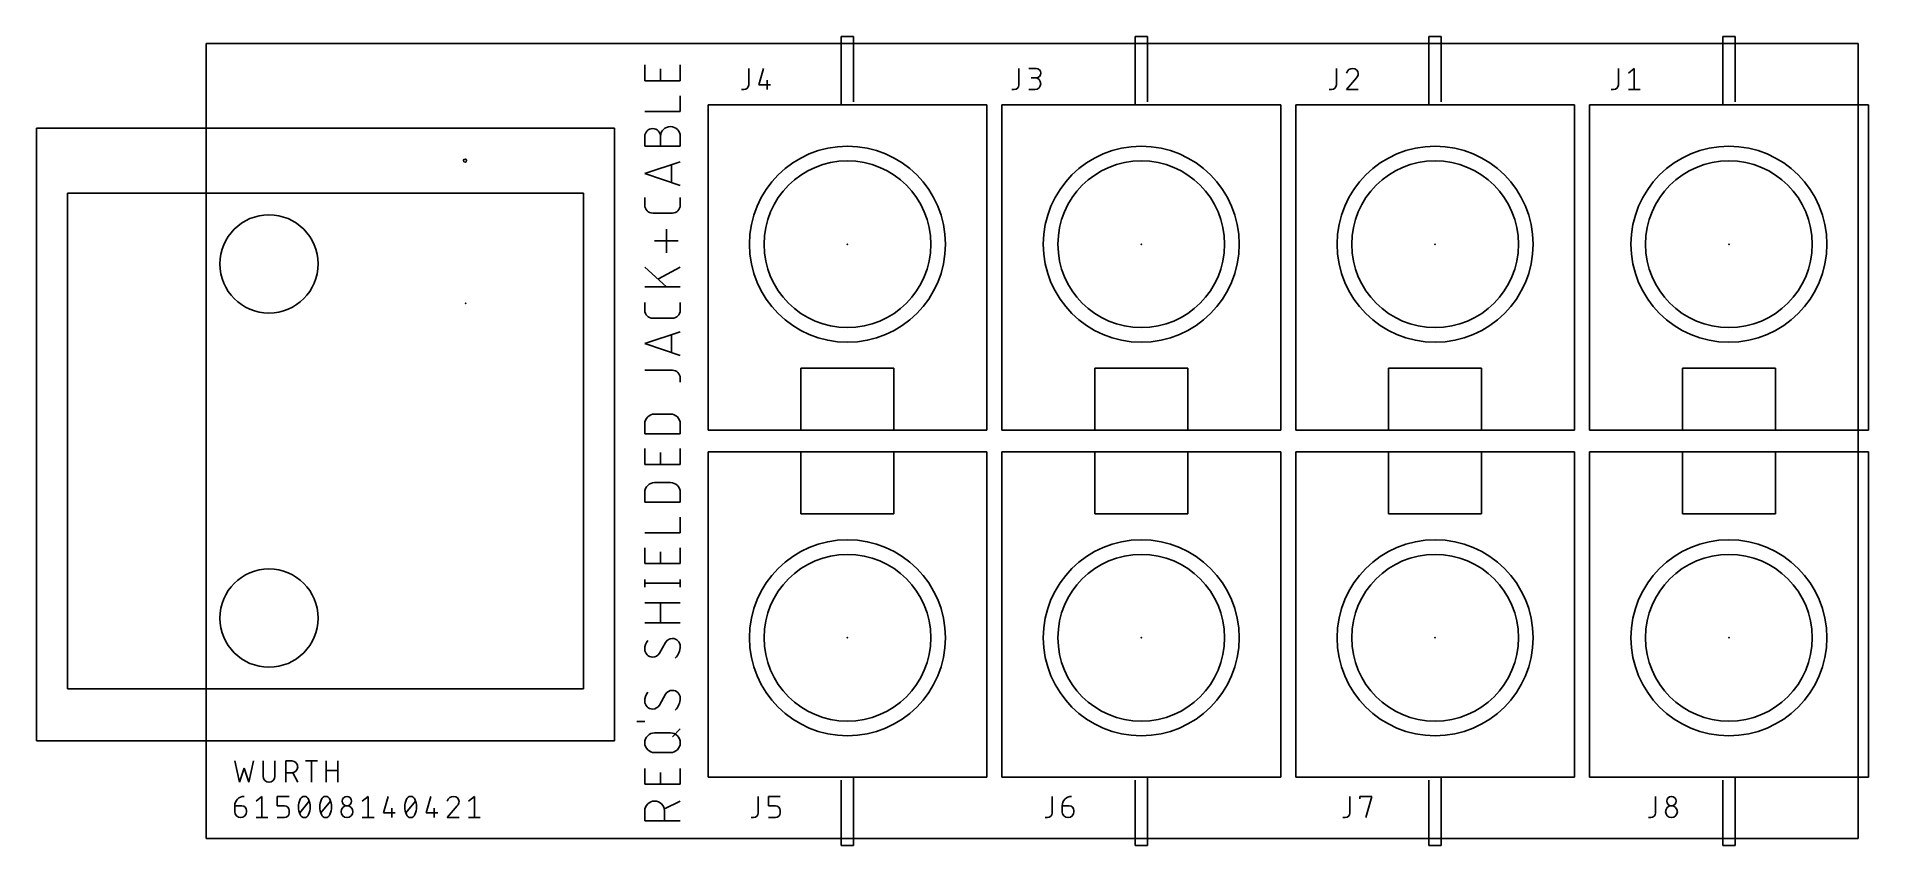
# Model space of a CAD drawing. Extents: x -5.5 to 53.6, y 2.1 to 28.2.
import ezdxf

# ---------------------------------------------------------------- set-up
doc = ezdxf.new("R2010")
doc.units = 0
for name, color, linetype in [('20', 31, 'CONTINUOUS'), ('21', 253, 'CONTINUOUS'), ('23', 53, 'CONTINUOUS'), ('51', 253, 'CONTINUOUS')]:
    doc.layers.add(name, color=color, linetype=linetype)

msp = doc.modelspace()

# ---------------------------------------------------------------- linework, layer by layer
at = {"layer": '20'}
for p, q in [((53.32, 27.94), (0, 27.94)), ((0, 27.94), (0, 2.286)), ((53.32, 2.286), (53.32, 27.94)), ((0, 2.286), (53.32, 2.286))]:
    msp.add_line(p, q, dxfattribs=at)
for centre in [(2.032, 20.828), (2.032, 9.398)]:
    msp.add_circle(centre, 1.585, dxfattribs=at)
at = {"layer": '21'}
for p, q in [((20.901, 28.163), (20.501, 28.163)), ((20.501, 28.163), (20.501, 25.963)), ((20.901, 26.063), (20.901, 28.163)), ((30.3837, 28.163), (29.9837, 28.163)), ((29.9837, 28.163), (29.9837, 25.963)), ((30.3837, 26.063), (30.3837, 28.163)), ((39.8663, 28.163), (39.4663, 28.163)), ((39.4663, 28.163), (39.4663, 25.963)), ((39.8663, 26.063), (39.8663, 28.163)), ((49.349, 28.163), (48.949, 28.163)), ((48.949, 28.163), (48.949, 25.963)), ((49.349, 26.063), (49.349, 28.163)), ((14.1605, 26.7404), (14.1605, 27.2484)), ((15.3035, 27.2484), (15.3035, 26.7404)), ((15.3035, 26.7404), (14.1605, 26.7404)), ((14.6685, 26.7404), (14.6685, 27.1214)), ((17.5133, 27.1399), (17.5133, 26.6065)), ((17.9902, 27.1399), (17.8378, 26.6065)), ((17.8378, 26.6065), (18.2188, 26.6065)), ((18.1045, 26.7589), (18.1045, 26.4541)), ((26.234, 27.1399), (26.234, 26.6065)), ((26.5585, 27.1399), (26.7871, 27.1399)), ((26.7871, 26.8351), (26.6347, 26.8351)), ((36.4786, 27.1399), (36.4786, 26.6065)), ((37.127, 26.8351), (36.8032, 26.4541)), ((45.5803, 27.1399), (45.5803, 26.6065)), ((45.9048, 26.9875), (46.0953, 27.1399)), ((46.0953, 27.1399), (46.0953, 26.4541)), ((15.3035, 25.7498), (15.3035, 26.2578)), ((17.3609, 26.4541), (17.2847, 26.4541)), ((26.0816, 26.4541), (26.0054, 26.4541)), ((26.5585, 26.4541), (26.749, 26.4541)), ((36.3262, 26.4541), (36.25, 26.4541)), ((36.8032, 26.4541), (37.1842, 26.4541)), ((45.4279, 26.4541), (45.3517, 26.4541)), ((45.9048, 26.4541), (46.2858, 26.4541)), ((14.1605, 25.7498), (15.3035, 25.7498)), ((20.501, 25.963), (16.201, 25.963)), ((16.201, 25.963), (16.201, 15.463)), ((25.201, 25.963), (20.501, 25.963)), ((25.201, 15.463), (25.201, 25.963)), ((29.9837, 25.963), (25.6837, 25.963)), ((25.6837, 25.963), (25.6837, 15.463)), ((34.6837, 25.963), (29.9837, 25.963)), ((34.6837, 15.463), (34.6837, 25.963)), ((39.4663, 25.963), (35.1663, 25.963)), ((35.1663, 25.963), (35.1663, 15.463)), ((44.1663, 25.963), (39.4663, 25.963)), ((44.1663, 15.463), (44.1663, 25.963)), ((48.949, 25.963), (44.649, 25.963)), ((44.649, 25.963), (44.649, 15.463)), ((53.649, 25.963), (48.949, 25.963)), ((53.649, 15.463), (53.649, 25.963)), ((14.1605, 24.6233), (14.1605, 24.9408)), ((14.6685, 24.6233), (14.6685, 24.9408)), ((15.3035, 24.9408), (15.3035, 24.6233)), ((15.3035, 24.6233), (14.1605, 24.6233)), ((8.358, 24.213), (8.358, 24.213)), ((8.358, 24.113), (8.358, 24.113)), ((14.1605, 23.7407), (15.3035, 24.1217)), ((15.3035, 23.3597), (14.1605, 23.7407)), ((15.0178, 24.0264), (15.0178, 23.4549)), ((4.082, 23.113), (-4.467, 23.113)), ((-4.467, 23.113), (-4.467, 7.113)), ((6.582, 23.113), (12.183, 23.113)), ((12.183, 23.113), (12.183, 7.113)), ((14.1605, 22.721), (14.1605, 22.975)), ((15.0495, 22.467), (14.4145, 22.467)), ((15.3035, 22.975), (15.3035, 22.721)), ((14.859, 21.188), (14.859, 21.95)), ((15.24, 21.569), (14.478, 21.569)), ((14.1605, 20.7244), (14.859, 20.0894)), ((15.3035, 20.7244), (14.605, 20.3434)), ((15.3035, 20.0894), (14.1605, 20.0894)), ((14.1605, 19.3301), (14.1605, 19.5841)), ((15.3035, 19.5841), (15.3035, 19.3301)), ((15.0495, 19.0761), (14.4145, 19.0761)), ((14.1605, 18.2543), (15.3035, 18.6353)), ((15.0178, 18.54), (15.0178, 17.9685)), ((15.3035, 17.8733), (14.1605, 18.2543)), ((14.1605, 17.3959), (15.0495, 17.3959)), ((22.201, 17.463), (19.201, 17.463)), ((19.201, 17.463), (19.201, 15.463)), ((22.201, 15.463), (22.201, 17.463)), ((31.6837, 17.463), (28.6837, 17.463)), ((28.6837, 17.463), (28.6837, 15.463)), ((31.6837, 15.463), (31.6837, 17.463)), ((41.1663, 17.463), (38.1663, 17.463)), ((38.1663, 17.463), (38.1663, 15.463)), ((41.1663, 15.463), (41.1663, 17.463)), ((50.649, 17.463), (47.649, 17.463)), ((47.649, 17.463), (47.649, 15.463)), ((50.649, 15.463), (50.649, 17.463)), ((15.3035, 17.1419), (15.3035, 17.0149)), ((14.478, 15.981), (14.986, 15.981)), ((14.1605, 15.346), (14.1605, 15.6635)), ((15.3035, 15.6635), (15.3035, 15.346)), ((19.201, 15.463), (16.201, 15.463)), ((22.201, 15.463), (19.201, 15.463)), ((25.201, 15.463), (22.201, 15.463)), ((28.6837, 15.463), (25.6837, 15.463)), ((31.6837, 15.463), (28.6837, 15.463)), ((34.6837, 15.463), (31.6837, 15.463)), ((38.1663, 15.463), (35.1663, 15.463)), ((41.1663, 15.463), (38.1663, 15.463)), ((44.1663, 15.463), (41.1663, 15.463)), ((47.649, 15.463), (44.649, 15.463)), ((50.649, 15.463), (47.649, 15.463)), ((53.649, 15.463), (50.649, 15.463)), ((15.3035, 15.346), (14.1605, 15.346)), ((14.1605, 14.3579), (14.1605, 14.8659)), ((15.3035, 14.8659), (15.3035, 14.3579)), ((15.3035, 14.3579), (14.1605, 14.3579)), ((14.6685, 14.3579), (14.6685, 14.7389)), ((16.201, 14.763), (19.201, 14.763)), ((16.201, 14.763), (16.201, 4.263)), ((19.201, 14.763), (22.201, 14.763)), ((19.201, 14.763), (19.201, 12.763)), ((22.201, 14.763), (25.201, 14.763)), ((22.201, 12.763), (22.201, 14.763)), ((25.201, 4.263), (25.201, 14.763)), ((25.6837, 14.763), (28.6837, 14.763)), ((25.6837, 14.763), (25.6837, 4.263)), ((28.6837, 14.763), (31.6837, 14.763)), ((28.6837, 14.763), (28.6837, 12.763)), ((31.6837, 14.763), (34.6837, 14.763)), ((31.6837, 12.763), (31.6837, 14.763)), ((34.6837, 4.263), (34.6837, 14.763)), ((35.1663, 14.763), (38.1663, 14.763)), ((35.1663, 14.763), (35.1663, 4.263)), ((38.1663, 14.763), (41.1663, 14.763)), ((38.1663, 14.763), (38.1663, 12.763)), ((41.1663, 14.763), (44.1663, 14.763)), ((41.1663, 12.763), (41.1663, 14.763)), ((44.1663, 4.263), (44.1663, 14.763)), ((44.649, 14.763), (47.649, 14.763)), ((44.649, 14.763), (44.649, 4.263)), ((47.649, 14.763), (50.649, 14.763)), ((47.649, 14.763), (47.649, 12.763)), ((50.649, 14.763), (53.649, 14.763)), ((50.649, 12.763), (50.649, 14.763)), ((53.649, 4.263), (53.649, 14.763)), ((14.478, 13.7712), (14.986, 13.7712)), ((14.1605, 13.1362), (14.1605, 13.4537)), ((15.3035, 13.1362), (14.1605, 13.1362)), ((15.3035, 13.4537), (15.3035, 13.1362)), ((15.3035, 12.1481), (15.3035, 12.6561)), ((19.201, 12.763), (22.201, 12.763)), ((28.6837, 12.763), (31.6837, 12.763)), ((38.1663, 12.763), (41.1663, 12.763)), ((47.649, 12.763), (50.649, 12.763)), ((14.1605, 12.1481), (15.3035, 12.1481)), ((14.1605, 11.1575), (14.1605, 11.6655)), ((14.6685, 11.1575), (14.6685, 11.5385)), ((15.3035, 11.6655), (15.3035, 11.1575)), ((15.3035, 11.1575), (14.1605, 11.1575)), ((14.1605, 10.393), (14.1605, 10.647)), ((15.3035, 10.393), (15.3035, 10.647)), ((14.1605, 10.52), (15.3035, 10.52)), ((14.1605, 9.885), (15.3035, 9.885)), ((14.6685, 9.25), (14.6685, 9.885)), ((15.3035, 9.25), (14.1605, 9.25)), ((14.8273, 8.615), (14.6368, 8.2658)), ((-4.467, 7.113), (3.582, 7.113)), ((12.183, 7.113), (6.582, 7.113)), ((14.8273, 6.9386), (14.6368, 6.5894)), ((14.1605, 6.0623), (13.9065, 6.0623)), ((14.478, 5.6929), (14.986, 5.6929)), ((15.0495, 5.5659), (15.3035, 5.8199)), ((0.9271, 4.7879), (1.0795, 4.1021)), ((1.3843, 4.1021), (1.5367, 4.7879)), ((1.8415, 4.7879), (1.8415, 4.2926)), ((2.2225, 4.2926), (2.2225, 4.7879)), ((2.578, 4.1021), (2.578, 4.7879)), ((2.578, 4.7879), (2.7685, 4.7879)), ((3.2131, 4.7879), (3.5941, 4.7879)), ((3.4036, 4.1021), (3.4036, 4.7879)), ((3.876, 4.1021), (3.876, 4.7879)), ((4.257, 4.7879), (4.257, 4.1021)), ((14.986, 5.0579), (14.478, 5.0579)), ((1.0795, 4.1021), (1.2319, 4.5593)), ((1.2319, 4.5593), (1.3843, 4.1021)), ((2.7685, 4.4069), (2.578, 4.4069)), ((2.959, 4.1021), (2.8066, 4.4069)), ((3.876, 4.4831), (4.257, 4.4831)), ((14.1605, 4.0329), (14.1605, 4.5409)), ((14.6685, 4.0329), (14.6685, 4.4139)), ((15.3035, 4.5409), (15.3035, 4.0329)), ((16.201, 4.263), (20.901, 4.263)), ((20.501, 4.163), (20.501, 2.063)), ((20.901, 4.263), (25.201, 4.263)), ((20.901, 2.063), (20.901, 4.263)), ((25.6837, 4.263), (30.3837, 4.263)), ((29.9837, 4.163), (29.9837, 2.063)), ((30.3837, 4.263), (34.6837, 4.263)), ((30.3837, 2.063), (30.3837, 4.263)), ((35.1663, 4.263), (39.8663, 4.263)), ((39.4663, 4.163), (39.4663, 2.063)), ((39.8663, 4.263), (44.1663, 4.263)), ((39.8663, 2.063), (39.8663, 4.263)), ((44.649, 4.263), (49.349, 4.263)), ((48.949, 4.163), (48.949, 2.063)), ((49.349, 4.263), (53.649, 4.263)), ((49.349, 2.063), (49.349, 4.263)), ((1.6129, 3.4925), (1.8034, 3.6449)), ((1.8034, 3.6449), (1.8034, 2.9591)), ((2.2987, 3.3401), (2.2987, 3.6449)), ((2.2987, 3.6449), (2.6797, 3.6449)), ((5.0419, 3.4925), (5.2324, 3.6449)), ((5.2324, 3.6449), (5.2324, 2.9591)), ((5.8801, 3.6449), (5.7277, 3.1115)), ((7.2517, 3.6449), (7.0993, 3.1115)), ((8.4709, 3.4925), (8.6614, 3.6449)), ((8.6614, 3.6449), (8.6614, 2.9591)), ((15.3035, 4.0329), (14.1605, 4.0329)), ((17.8238, 3.6449), (17.8238, 3.1115)), ((18.1483, 3.3401), (18.1483, 3.6449)), ((18.1483, 3.6449), (18.5293, 3.6449)), ((27.3064, 3.6449), (27.3064, 3.1115)), ((36.9161, 3.6449), (36.9161, 3.1115)), ((37.2406, 3.5687), (37.2406, 3.6449)), ((37.2406, 3.6449), (37.6216, 3.6449)), ((37.6216, 3.6449), (37.4311, 2.9591)), ((46.7798, 3.6449), (46.7798, 3.1115)), ((0.9271, 3.3401), (1.1557, 3.3401)), ((0.9271, 3.1496), (0.9271, 3.3401)), ((1.3081, 3.1877), (1.3081, 3.1496)), ((1.6129, 2.9591), (1.9939, 2.9591)), ((2.5273, 3.3401), (2.2987, 3.3401)), ((2.2987, 2.9591), (2.5273, 2.9591)), ((2.6797, 3.1115), (2.6797, 3.1877)), ((3.0226, 3.1115), (3.3274, 3.4925)), ((3.7084, 3.1115), (4.0132, 3.4925)), ((5.0419, 2.9591), (5.4229, 2.9591)), ((5.7277, 3.1115), (6.1087, 3.1115)), ((5.9944, 3.2639), (5.9944, 2.9591)), ((6.4516, 3.1115), (6.7564, 3.4925)), ((7.0993, 3.1115), (7.4803, 3.1115)), ((7.366, 3.2639), (7.366, 2.9591)), ((8.109, 3.3401), (7.7851, 2.9591)), ((7.7851, 2.9591), (8.1661, 2.9591)), ((8.4709, 2.9591), (8.8519, 2.9591)), ((14.1605, 2.8575), (14.1605, 3.175)), ((15.3035, 3.4925), (14.7955, 3.2385)), ((14.7955, 3.175), (14.7955, 2.8575)), ((17.6714, 2.9591), (17.5952, 2.9591)), ((18.3769, 3.3401), (18.1483, 3.3401)), ((18.1483, 2.9591), (18.3769, 2.9591)), ((18.5293, 3.1115), (18.5293, 3.1877)), ((27.154, 2.9591), (27.0778, 2.9591)), ((27.631, 3.3401), (27.8596, 3.3401)), ((27.631, 3.1496), (27.631, 3.3401)), ((28.012, 3.1877), (28.012, 3.1496)), ((36.7637, 2.9591), (36.6875, 2.9591)), ((46.6274, 2.9591), (46.5512, 2.9591)), ((15.3035, 2.8575), (14.1605, 2.8575)), ((20.501, 2.063), (20.901, 2.063)), ((29.9837, 2.063), (30.3837, 2.063)), ((39.4663, 2.063), (39.8663, 2.063)), ((48.949, 2.063), (49.349, 2.063))]:
    msp.add_line(p, q, dxfattribs=at)
for centre, radius in [((20.701, 21.463), 3.1623), ((30.1837, 21.463), 3.1623), ((39.6663, 21.463), 3.1623), ((49.149, 21.463), 3.1623), ((20.701, 21.463), 2.6907), ((30.1837, 21.463), 2.6907), ((39.6663, 21.463), 2.6907), ((49.149, 21.463), 2.6907), ((20.701, 8.763), 3.1623), ((30.1837, 8.763), 3.1623), ((39.6663, 8.763), 3.1623), ((49.149, 8.763), 3.1623), ((20.701, 8.763), 2.6907), ((30.1837, 8.763), 2.6907), ((39.6663, 8.763), 2.6907), ((49.149, 8.763), 2.6907)]:
    msp.add_circle(centre, radius, dxfattribs=at)
for centre, radius, start, end in [((17.3609, 26.6065), 0.1524, 270, 0), ((26.0816, 26.6065), 0.1524, 270, 0), ((26.749, 26.6446), 0.1905, 270, 90), ((26.7871, 26.9875), 0.1524, 270, 90), ((36.3262, 26.6065), 0.1524, 270, 0), ((37.0127, 26.9196), 0.2203, 90, 162.0547), ((37.0127, 26.9685), 0.1715, 0, 90), ((37, 26.9685), 0.1842, 313.6028, 360), ((45.4279, 26.6065), 0.1524, 270, 0), ((14.4145, 24.9408), 0.254, 0, 180), ((14.986, 24.9408), 0.3175, 0, 180), ((8.358, 24.163), 0.05, 90, 270), ((8.358, 24.163), 0.05, 270, 90), ((14.4145, 22.721), 0.254, 180, 270), ((15.0495, 22.721), 0.254, 270, 0), ((14.4145, 19.3301), 0.254, 180, 270), ((15.0495, 19.3301), 0.254, 270, 0), ((15.0495, 17.1419), 0.254, 0, 90), ((14.478, 15.6635), 0.3175, 90, 180), ((14.986, 15.6635), 0.3175, 0, 90), ((14.478, 13.4537), 0.3175, 90, 180), ((14.986, 13.4537), 0.3175, 0, 90), ((14.6368, 8.3928), 0.4763, 143.1301, 180), ((14.4145, 8.3928), 0.254, 180, 270), ((15.0495, 8.484), 0.258, 90, 149.4898), ((15.0495, 8.488), 0.254, 0, 90), ((14.7669, 8.488), 0.5366, 314.7603, 0), ((14.4145, 8.3967), 0.258, 270, 329.4898), ((14.6368, 6.7164), 0.4763, 143.1301, 180), ((14.4145, 6.7164), 0.254, 180, 270), ((14.4145, 6.7203), 0.258, 270, 329.4898), ((15.0495, 6.8076), 0.258, 90, 149.4898), ((15.0495, 6.8116), 0.254, 0, 90), ((14.7669, 6.8116), 0.5366, 314.7603, 0), ((14.478, 5.3754), 0.3175, 90, 270), ((14.986, 5.3754), 0.3175, 270, 90), ((2.7685, 4.5974), 0.1905, 270, 90), ((2.032, 4.2926), 0.1905, 180, 0), ((1.2319, 3.3401), 0.3048, 90, 180), ((3.5497, 3.302), 0.5652, 154.0108, 180), ((3.175, 3.5039), 0.141, 89.9998, 161.0756), ((3.175, 3.5039), 0.141, 18.9244, 90.0002), ((2.8004, 3.302), 0.5652, 360, 25.9892), ((4.2355, 3.302), 0.5652, 154.0108, 180), ((3.8608, 3.5039), 0.141, 89.9998, 161.0756), ((3.8608, 3.5039), 0.141, 18.9244, 90.0002), ((3.4862, 3.302), 0.5652, 360, 25.9892), ((4.5466, 3.4925), 0.1524, 0, 180), ((6.9787, 3.302), 0.5652, 154.0108, 180), ((6.604, 3.5039), 0.141, 89.9998, 161.0756), ((6.604, 3.5039), 0.141, 18.9244, 90.0002), ((6.2294, 3.302), 0.5652, 360, 25.9892), ((7.9947, 3.4246), 0.2203, 90, 162.0547), ((7.9947, 3.4735), 0.1715, 0, 90), ((27.9358, 3.3401), 0.3048, 90, 180), ((47.2948, 3.4925), 0.1524, 0, 180), ((1.1176, 3.1496), 0.1905, 180, 0), ((1.1557, 3.1877), 0.1524, 0, 90), ((2.5273, 3.1877), 0.1524, 0, 90), ((2.5273, 3.1115), 0.1524, 270, 0), ((3.5497, 3.302), 0.5652, 180, 205.9892), ((3.175, 3.1001), 0.141, 198.9244, 270.0002), ((3.175, 3.1001), 0.141, 269.9998, 341.0756), ((2.8004, 3.302), 0.5652, 334.0108, 0), ((4.2355, 3.302), 0.5652, 180, 205.9892), ((3.8608, 3.1001), 0.141, 198.9244, 270.0002), ((3.8608, 3.1001), 0.141, 269.9998, 341.0756), ((3.4862, 3.302), 0.5652, 334.0108, 0), ((4.5466, 3.1496), 0.1905, 0, 180), ((4.5466, 3.1496), 0.1905, 180, 0), ((4.5466, 3.4925), 0.1524, 180, 0), ((6.9787, 3.302), 0.5652, 180, 205.9892), ((6.604, 3.1001), 0.141, 198.9244, 270.0002), ((6.604, 3.1001), 0.141, 269.9998, 341.0756), ((6.2294, 3.302), 0.5652, 334.0108, 0), ((7.982, 3.4735), 0.1842, 313.6028, 360), ((14.478, 3.175), 0.3175, 0, 180), ((17.6714, 3.1115), 0.1524, 270, 0), ((18.3769, 3.1877), 0.1524, 0, 90), ((18.3769, 3.1115), 0.1524, 270, 0), ((27.154, 3.1115), 0.1524, 270, 0), ((27.8215, 3.1496), 0.1905, 180, 0), ((27.8596, 3.1877), 0.1524, 0, 90), ((36.7637, 3.1115), 0.1524, 270, 0), ((46.6274, 3.1115), 0.1524, 270, 0), ((47.2948, 3.1496), 0.1905, 0, 180), ((47.2948, 3.1496), 0.1905, 180, 0), ((47.2948, 3.4925), 0.1524, 180, 0)]:
    msp.add_arc(centre, radius, start, end, dxfattribs=at)
at = {"layer": '23'}
for p in [(20.701, 21.463), (30.1837, 21.463), (39.6663, 21.463), (49.149, 21.463), (8.382, 19.558), (20.701, 8.763), (30.1837, 8.763), (39.6663, 8.763), (49.149, 8.763)]:
    msp.add_point(p, dxfattribs=at)
at = {"layer": '51'}
for p, q in [((-5.467, 5.438), (-5.467, 25.213)), ((-5.467, 25.213), (13.183, 25.213)), ((13.183, 25.213), (13.183, 5.438)), ((-4.467, 7.113), (-4.467, 23.113)), ((-4.467, 23.113), (12.183, 23.113)), ((12.183, 23.113), (12.183, 7.113)), ((12.183, 7.113), (-4.467, 7.113)), ((13.183, 5.438), (-5.467, 5.438))]:
    msp.add_line(p, q, dxfattribs=at)

doc.saveas('drawing.dxf')
